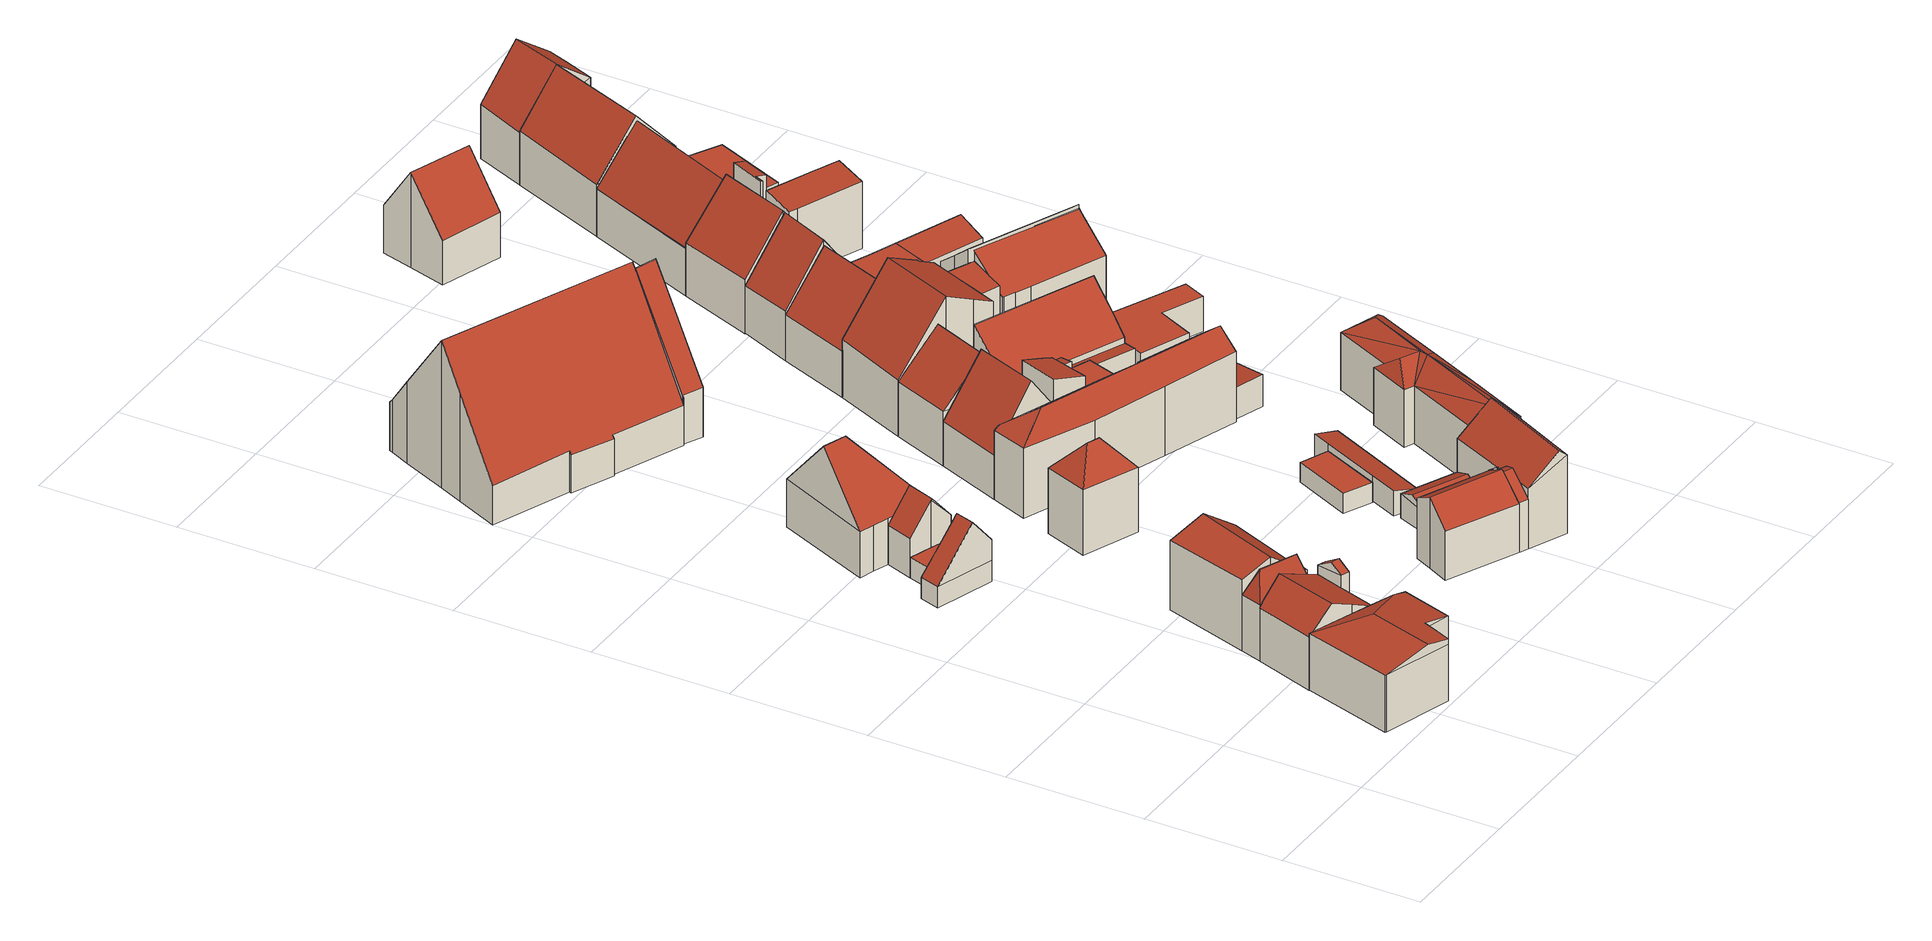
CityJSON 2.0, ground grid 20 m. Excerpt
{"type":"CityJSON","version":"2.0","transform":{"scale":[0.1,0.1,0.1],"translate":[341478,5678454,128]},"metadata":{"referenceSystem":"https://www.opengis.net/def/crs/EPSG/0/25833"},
"CityObjects":{
"building1":{"type":"Building","attributes":{"Dachtyp_tdc":"tdcFreeFormRoof","Gemeindeschluessel":14729160,"Dachneigung":11.54,"QualitaetDacherkennung":12,"Geometrietyp2DReferenz":"3000","function":"31001_9998","roofType":"5000","measuredHeight":9.89},"geometry":[{"type":"MultiSurface","lod":"2","boundaries":[[[0,1,2,3]],[[1,4,5,2]],[[4,6,7,5]],[[6,8,9,7]],[[8,10,11,9]],[[10,12,13,11]],[[12,14,15,13]],[[14,16,17,15]],[[16,0,3,17]],[[18,19,20,21,10]],[[22,18,10,8,6]],[[0,16,19,18,22,23,24]],[[0,24,1]],[[1,24,23,4]],[[4,23,22,6]],[[10,21,12]],[[12,21,20,14]],[[14,20,19,16]],[[3,2,5,7,9,11,13,15,17]]],"semantics":{"surfaces":[{"type":"WallSurface"},{"type":"RoofSurface"},{"type":"GroundSurface"}],"values":[0,0,0,0,0,0,0,0,0,1,1,1,0,0,0,0,0,0,2]}}]},
"building2":{"type":"Building","attributes":{"Gemeindeschluessel":14729160,"Geometrietyp2DReferenz":"3000","function":"31001_9998","roofType":"9999"},"children":["building2-1","building2-2","building2-3"]},
"building2-1":{"type":"BuildingPart","attributes":{"Dachtyp_tdc":"tdcGableRoof","Dachneigung":31.8,"QualitaetDacherkennung":65,"Geometrietyp2DReferenz":"3000","roofType":"3100","measuredHeight":11.6},"parents":["building2"],"geometry":[{"type":"MultiSurface","lod":"2","boundaries":[[[25,26,27,28,29,30]],[[31,32,33,34,35,36]],[[32,25,30,33]],[[31,26,37]],[[25,32,38]],[[26,25,38,37]],[[32,31,37,38]],[[30,29,34,33]],[[31,36,27,26]],[[35,34,29,28]],[[35,28,27,36]]],"semantics":{"surfaces":[{"type":"WallSurface"},{"type":"RoofSurface"},{"type":"GroundSurface"},{"type":"ClosureSurface"}],"values":[0,0,0,0,0,1,1,2,0,3,3]}}]},
"building2-2":{"type":"BuildingPart","attributes":{"Dachtyp_tdc":"tdcFreeFormRoof","Dachneigung":67.7,"QualitaetDacherkennung":19,"Geometrietyp2DReferenz":"3000","roofType":"5000","measuredHeight":12.14},"parents":["building2"],"geometry":[{"type":"MultiSurface","lod":"2","boundaries":[[[39,40,41,42,43]],[[40,44,45,41]],[[44,46,47,48,45]],[[49,46,44]],[[50,49,44,40]],[[50,40,39]],[[49,50,39,51,46]],[[42,41,45,48]],[[43,51,39]],[[43,42,48,47]],[[47,46,51,43]]],"semantics":{"surfaces":[{"type":"WallSurface"},{"type":"RoofSurface"},{"type":"GroundSurface"},{"type":"ClosureSurface"}],"values":[0,0,0,1,1,1,1,2,0,3,3]}}]},
"building2-3":{"type":"BuildingPart","attributes":{"Dachtyp_tdc":"tdcGableRoof","Dachneigung":23.45,"QualitaetDacherkennung":32,"Geometrietyp2DReferenz":"3000","roofType":"3100","measuredHeight":11.44},"parents":["building2"],"geometry":[{"type":"MultiSurface","lod":"2","boundaries":[[[47,35,34,48]],[[28,52,53,29]],[[52,54,55,53]],[[54,56,57,55]],[[56,58,59,57]],[[58,43,42,59]],[[58,60,61,51,43]],[[36,62,61,60,63,64,65,27]],[[28,27,65,52]],[[52,65,64,54]],[[54,64,63,56]],[[56,63,60,58]],[[47,46,62,36,35]],[[42,48,34,29,53,55,57,59]],[[48,42,43,47]],[[29,34,35,28]],[[35,36,27,28]],[[51,61,62,46]],[[43,51,46,47]]],"semantics":{"surfaces":[{"type":"WallSurface"},{"type":"RoofSurface"},{"type":"GroundSurface"},{"type":"ClosureSurface"}],"values":[0,0,0,0,0,0,1,1,0,0,0,0,0,2,3,3,3,0,3]}}]},
"building3":{"type":"Building","attributes":{"Dachtyp_tdc":"tdcFreeFormRoof","Gemeindeschluessel":14729160,"Dachneigung":49.38,"QualitaetDacherkennung":49,"Geometrietyp2DReferenz":"3000","function":"31001_9998","roofType":"5000","measuredHeight":10.14},"geometry":[{"type":"MultiSurface","lod":"2","boundaries":[[[66,67,68,69]],[[67,70,71,68]],[[70,72,73,71]],[[72,74,75,73]],[[74,76,77,75]],[[76,66,69,77]],[[78,79,80,81,70,67]],[[82,83,79,78]],[[76,83,82,66]],[[74,80,79,83,76]],[[66,82,78,67]],[[72,81,80,74]],[[70,81,72]],[[69,68,71,73,75,77]]],"semantics":{"surfaces":[{"type":"WallSurface"},{"type":"RoofSurface"},{"type":"GroundSurface"}],"values":[0,0,0,0,0,0,1,1,0,0,0,0,0,2]}}]},
"building4":{"type":"Building","attributes":{"Dachtyp_tdc":"tdcGableRoof","Gemeindeschluessel":14729160,"Dachneigung":35.94,"QualitaetDacherkennung":44,"Geometrietyp2DReferenz":"3000","function":"31001_9998","roofType":"3100","measuredHeight":11.95},"geometry":[{"type":"MultiSurface","lod":"2","boundaries":[[[84,85,86,87]],[[85,88,89,86]],[[88,90,45,89]],[[90,91,92,45]],[[91,93,41,92]],[[93,94,95,41]],[[94,96,97,95]],[[96,98,99,97]],[[98,100,101,99]],[[100,84,87,101]],[[96,94,93,91]],[[91,90,88,85,84,100,98,96]],[[87,86,89,45,92,41,95,97,99,101]]],"semantics":{"surfaces":[{"type":"WallSurface"},{"type":"RoofSurface"},{"type":"GroundSurface"}],"values":[0,0,0,0,0,0,0,0,0,0,1,1,2]}}]},
"building5":{"type":"Building","attributes":{"Dachtyp_tdc":"tdcPolyFlatRoof","Gemeindeschluessel":14729160,"Dachneigung":0,"QualitaetDacherkennung":0,"Geometrietyp2DReferenz":"3000","BezugspunktDach":"2000","function":"31001_9998","measuredHeight":3},"geometry":[{"type":"MultiSurface","lod":"2","boundaries":[[[102,103,104,105,106,107]],[[107,106,108,109]],[[106,105,110,108]],[[105,104,111,110]],[[104,103,112,111]],[[103,102,113,112]],[[102,107,109,113]],[[109,108,110,111,112,113]]],"semantics":{"surfaces":[{"type":"RoofSurface"},{"type":"WallSurface"},{"type":"GroundSurface"}],"values":[0,1,1,1,1,1,1,2]}}]},
"building6":{"type":"Building","attributes":{"Dachtyp_tdc":"tdcFreeFormRoof","Gemeindeschluessel":14729160,"Dachneigung":49.46,"QualitaetDacherkennung":78,"Geometrietyp2DReferenz":"3000","function":"31001_9998","roofType":"5000","measuredHeight":10.13},"geometry":[{"type":"MultiSurface","lod":"2","boundaries":[[[114,115,109,116]],[[115,117,113,109]],[[117,118,112,113]],[[118,119,120,112]],[[119,114,116,120]],[[115,114,121,122]],[[117,122,121,119,118]],[[117,115,122]],[[114,119,121]],[[116,109,113,112,120]]],"semantics":{"surfaces":[{"type":"WallSurface"},{"type":"RoofSurface"},{"type":"GroundSurface"}],"values":[0,0,0,0,0,1,1,0,0,2]}}]},
"building7":{"type":"Building","attributes":{"Dachtyp_tdc":"tdcFreeFormRoof","Gemeindeschluessel":14729160,"Dachneigung":50.04,"QualitaetDacherkennung":73,"Geometrietyp2DReferenz":"3000","function":"31001_9998","roofType":"5000","measuredHeight":15.72},"geometry":[{"type":"MultiSurface","lod":"2","boundaries":[[[123,124,120,116]],[[124,125,126,120]],[[125,127,128,126]],[[127,129,130,128]],[[129,131,132,130]],[[131,123,116,132]],[[131,133,123]],[[133,131,129,134]],[[124,123,133,134,127,125]],[[129,127,134]],[[116,120,126,128,130,132]]],"semantics":{"surfaces":[{"type":"WallSurface"},{"type":"RoofSurface"},{"type":"GroundSurface"}],"values":[0,0,0,0,0,0,1,1,1,0,2]}}]},
"building8":{"type":"Building","attributes":{"Dachtyp_tdc":"tdcHipRoof","Gemeindeschluessel":14729160,"Dachneigung":49.14,"QualitaetDacherkennung":73,"Geometrietyp2DReferenz":"3000","function":"31001_9998","roofType":"3200","measuredHeight":13.68},"geometry":[{"type":"MultiSurface","lod":"2","boundaries":[[[135,136,137,138]],[[136,139,140,137]],[[139,141,142,140]],[[141,135,138,142]],[[139,136,143]],[[135,141,144]],[[136,135,144,143]],[[141,139,143,144]],[[138,137,140,142]]],"semantics":{"surfaces":[{"type":"WallSurface"},{"type":"RoofSurface"},{"type":"GroundSurface"}],"values":[0,0,0,0,1,1,1,1,2]}}]},
"building9":{"type":"Building","attributes":{"name":"Rathaus","Gemeindeschluessel":14729160,"Geometrietyp2DReferenz":"3000","function":"31001_9998","roofType":"9999"},"children":["building9-1","building9-2","building9-3"]},
"building9-1":{"type":"BuildingPart","attributes":{"Dachtyp_tdc":"tdcPolyFlatRoof","Dachneigung":54.83,"QualitaetDacherkennung":33,"Geometrietyp2DReferenz":"3000","roofType":"2100","measuredHeight":21.4},"parents":["building9"],"geometry":[{"type":"MultiSurface","lod":"2","boundaries":[[[145,146,147,148,149]],[[146,150,151,147]],[[150,152,153,151]],[[152,154,155,153]],[[154,156,157,155]],[[156,158,159,157]],[[158,160,159]],[[158,156,154,152,150,146,145]],[[148,147,151,153,155,157,159]],[[149,160,158,145]],[[149,148,159,160]]],"semantics":{"surfaces":[{"type":"WallSurface"},{"type":"RoofSurface"},{"type":"GroundSurface"},{"type":"ClosureSurface"}],"values":[0,0,0,0,0,0,0,1,2,0,3]}}]},
"building9-2":{"type":"BuildingPart","attributes":{"Dachtyp_tdc":"tdcGableRoof","Dachneigung":56.26,"QualitaetDacherkennung":61,"Geometrietyp2DReferenz":"3000","roofType":"3100","measuredHeight":21.88},"parents":["building9"],"geometry":[{"type":"MultiSurface","lod":"2","boundaries":[[[161,162,163,164]],[[162,165,166,163]],[[165,167,168,169,166]],[[170,171,172,173]],[[171,174,175,172]],[[174,149,148,175]],[[160,176,177,159]],[[176,178,179,177]],[[178,180,181,179]],[[180,182,183,181]],[[182,184,185,183]],[[184,186,187,185]],[[186,188,189,187]],[[188,190,191,189]],[[190,192,193,191]],[[192,161,164,193]],[[188,186,184,182,180,178,176,160,149,174]],[[174,171,170,194,195,167,165,162,161,192,190,188]],[[164,163,166,169,196,173,172,175,148,159,177,179,181,183,185,187,189,191,193]],[[195,168,167]],[[173,196,194,170]],[[196,169,168,195,194]],[[160,159,148,149]]],"semantics":{"surfaces":[{"type":"WallSurface"},{"type":"RoofSurface"},{"type":"GroundSurface"},{"type":"ClosureSurface"}],"values":[0,0,0,0,0,0,0,0,0,0,0,0,0,0,0,0,1,1,2,0,3,3,3]}}]},
"building9-3":{"type":"BuildingPart","attributes":{"Dachtyp_tdc":"tdcHipRoof","Dachneigung":42.47,"QualitaetDacherkennung":47,"Geometrietyp2DReferenz":"3000","roofType":"3200","measuredHeight":9.25},"parents":["building9"],"geometry":[{"type":"MultiSurface","lod":"2","boundaries":[[[168,197,198,169]],[[197,199,200,198]],[[199,201,202,200]],[[201,203,204,202]],[[203,205,206,204]],[[205,207,208,209,206]],[[199,197,168,195,210]],[[201,199,211]],[[205,203,212]],[[199,210,207,205,212,211]],[[203,201,211,212]],[[169,198,200,202,204,206,209,196]],[[210,194,208,207]],[[194,196,209,208]],[[195,194,210]],[[196,194,195,168,169]]],"semantics":{"surfaces":[{"type":"WallSurface"},{"type":"RoofSurface"},{"type":"GroundSurface"},{"type":"ClosureSurface"}],"values":[0,0,0,0,0,0,1,1,1,1,1,2,0,3,0,3]}}]},
"building10":{"type":"Building","attributes":{"Gemeindeschluessel":14729160,"Geometrietyp2DReferenz":"3000","function":"31001_9998","roofType":"9999"},"children":["building10-1","building10-2"]},
"building10-1":{"type":"BuildingPart","attributes":{"Dachtyp_tdc":"tdcGableRoof","Dachneigung":40.47,"QualitaetDacherkennung":65,"Geometrietyp2DReferenz":"3000","roofType":"3100","measuredHeight":10.38},"parents":["building10"],"geometry":[{"type":"MultiSurface","lod":"2","boundaries":[[[213,214,215,216]],[[214,217,218,215]],[[217,219,220,218]],[[219,221,222,220]],[[221,223,224,222]],[[225,226,227,228]],[[226,213,216,227]],[[229,230,223,221,219,217,214,213]],[[213,226,225,231,232,229]],[[216,215,218,220,222,224,233,228,227]],[[234,230,229]],[[233,224,223,235]],[[235,223,230,234]],[[232,234,229]],[[233,235,231,225,228]],[[231,235,234,232]]],"semantics":{"surfaces":[{"type":"WallSurface"},{"type":"RoofSurface"},{"type":"GroundSurface"},{"type":"ClosureSurface"}],"values":[0,0,0,0,0,0,0,1,1,2,0,3,3,0,3,3]}}]},
"building10-2":{"type":"BuildingPart","attributes":{"Dachtyp_tdc":"tdcGableRoof","Dachneigung":39.87,"QualitaetDacherkennung":63,"Geometrietyp2DReferenz":"3000","roofType":"3100","measuredHeight":10.3},"parents":["building10"],"geometry":[{"type":"MultiSurface","lod":"2","boundaries":[[[236,237,224,223]],[[236,238,239,237]],[[238,240,225,228,239]],[[238,236,241]],[[236,223,230,234,232,242,241]],[[240,238,241,242]],[[224,237,239,228,233]],[[231,225,240]],[[224,233,235,223]],[[233,228,225,231,235]],[[242,232,231,240]],[[234,230,223,235]],[[232,234,235,231]]],"semantics":{"surfaces":[{"type":"WallSurface"},{"type":"RoofSurface"},{"type":"GroundSurface"},{"type":"ClosureSurface"}],"values":[0,0,0,0,1,1,2,0,3,3,0,3,3]}}]},
"building11":{"type":"Building","attributes":{"Dachtyp_tdc":"tdcGableRoof","Gemeindeschluessel":14729160,"Dachneigung":26.22,"QualitaetDacherkennung":77,"Geometrietyp2DReferenz":"3000","function":"31001_9998","roofType":"3100","measuredHeight":4.47},"geometry":[{"type":"MultiSurface","lod":"2","boundaries":[[[243,244,245,246]],[[244,247,248,245]],[[247,249,250,248]],[[249,243,246,250]],[[247,244,251]],[[243,249,252]],[[244,243,252,251]],[[249,247,251,252]],[[246,245,248,250]]],"semantics":{"surfaces":[{"type":"WallSurface"},{"type":"RoofSurface"},{"type":"GroundSurface"}],"values":[0,0,0,0,0,0,1,1,2]}}]},
"building12":{"type":"Building","attributes":{"Dachtyp_tdc":"tdcFreeFormRoof","Gemeindeschluessel":14729160,"Dachneigung":38.35,"QualitaetDacherkennung":67,"Geometrietyp2DReferenz":"3000","function":"31001_9998","roofType":"5000","measuredHeight":12.72},"geometry":[{"type":"MultiSurface","lod":"2","boundaries":[[[253,254,255,256]],[[254,257,239,255]],[[257,258,237,239]],[[258,259,224,237]],[[259,260,222,224]],[[260,261,220,222]],[[261,262,218,220]],[[262,263,250,218]],[[263,264,265,250]],[[264,266,267,265]],[[266,253,256,267]],[[254,253,268,269]],[[268,266,264,263,262,261,260,259,258,257,269]],[[253,266,268]],[[257,254,269]],[[256,255,239,237,224,222,220,218,250,265,267]]],"semantics":{"surfaces":[{"type":"WallSurface"},{"type":"RoofSurface"},{"type":"GroundSurface"}],"values":[0,0,0,0,0,0,0,0,0,0,0,1,1,0,0,2]}}]},
"building13":{"type":"Building","attributes":{"Dachtyp_tdc":"tdcPolyFlatRoof","Gemeindeschluessel":14729160,"Dachneigung":0,"QualitaetDacherkennung":78,"Geometrietyp2DReferenz":"3000","function":"31001_9998","roofType":"1000","measuredHeight":2.88},"geometry":[{"type":"MultiSurface","lod":"2","boundaries":[[[270,271,272,273]],[[271,274,275,272]],[[274,276,277,275]],[[276,270,273,277]],[[276,274,271,270]],[[273,272,275,277]]],"semantics":{"surfaces":[{"type":"WallSurface"},{"type":"RoofSurface"},{"type":"GroundSurface"}],"values":[0,0,0,0,1,2]}}]},
"building14":{"type":"Building","attributes":{"Dachtyp_tdc":"tdcFreeFormRoof","Gemeindeschluessel":14729160,"Dachneigung":38.96,"QualitaetDacherkennung":30,"Geometrietyp2DReferenz":"3000","function":"31001_9998","roofType":"5000","measuredHeight":12.78},"geometry":[{"type":"MultiSurface","lod":"2","boundaries":[[[278,279,280,281]],[[279,282,283,280]],[[282,284,285,283]],[[284,286,287,285]],[[286,288,289,287]],[[288,290,291,289]],[[290,292,293,291]],[[292,294,295,293]],[[294,296,297,295]],[[296,298,299,297]],[[298,300,301,299]],[[300,278,281,301]],[[296,294,292,302]],[[292,290,288,286,284,302]],[[284,282,279,278,300,298,296,302]],[[281,280,283,285,287,289,291,293,295,297,299,301]]],"semantics":{"surfaces":[{"type":"WallSurface"},{"type":"RoofSurface"},{"type":"GroundSurface"}],"values":[0,0,0,0,0,0,0,0,0,0,0,0,1,1,1,2]}}]},
"building15":{"type":"Building","attributes":{"Gemeindeschluessel":14729160,"Geometrietyp2DReferenz":"3000","function":"31001_9998","roofType":"9999"},"children":["building15-1","building15-2","building15-3"]},
"building15-1":{"type":"BuildingPart","attributes":{"Dachtyp_tdc":"tdcPolyFlatRoof","Dachneigung":17.88,"QualitaetDacherkennung":52,"Geometrietyp2DReferenz":"3000","roofType":"2100","measuredHeight":10.87},"parents":["building15"],"geometry":[{"type":"MultiSurface","lod":"2","boundaries":[[[303,304,305,306,307,308]],[[309,310,311,312,313]],[[310,314,315,316,311]],[[314,310,309,304,303]],[[307,306,312,311,316]],[[313,305,304,309]],[[312,306,305,313]],[[303,308,315,314]],[[308,307,316,315]]],"semantics":{"surfaces":[{"type":"WallSurface"},{"type":"RoofSurface"},{"type":"GroundSurface"},{"type":"ClosureSurface"}],"values":[0,0,0,1,2,0,3,0,3]}}]},
"building15-2":{"type":"BuildingPart","attributes":{"Dachtyp_tdc":"tdcPolyFlatRoof","Dachneigung":0,"QualitaetDacherkennung":73,"Geometrietyp2DReferenz":"3000","roofType":"1000","measuredHeight":6.65},"parents":["building15"],"geometry":[{"type":"MultiSurface","lod":"2","boundaries":[[[317,318,301,281]],[[318,319,320,301]],[[319,308,307,320]],[[315,321,322,316]],[[321,323,324,322]],[[323,317,281,324]],[[323,321,315,308,319,318,317]],[[281,301,320,307,316,322,324]],[[316,307,308,315]]],"semantics":{"surfaces":[{"type":"WallSurface"},{"type":"RoofSurface"},{"type":"GroundSurface"},{"type":"ClosureSurface"}],"values":[0,0,0,0,0,0,1,2,3]}}]},
"building15-3":{"type":"BuildingPart","attributes":{"Dachtyp_tdc":"tdcGableRoof","Dachneigung":53.91,"QualitaetDacherkennung":58,"Geometrietyp2DReferenz":"3000","roofType":"3100","measuredHeight":15.02},"parents":["building15"],"geometry":[{"type":"MultiSurface","lod":"2","boundaries":[[[325,326,327,295]],[[326,313,312,327]],[[328,325,295,299]],[[313,326,329]],[[325,328,330]],[[326,325,330,329]],[[328,305,313,329,330]],[[295,327,312,306,299]],[[328,299,306,305]],[[305,306,312,313]]],"semantics":{"surfaces":[{"type":"WallSurface"},{"type":"RoofSurface"},{"type":"GroundSurface"},{"type":"ClosureSurface"}],"values":[0,0,0,0,0,1,1,2,0,3]}}]},
"building16":{"type":"Building","attributes":{"Dachtyp_tdc":"tdcPolyFlatRoof","Gemeindeschluessel":14729160,"Dachneigung":11.56,"QualitaetDacherkennung":66,"Geometrietyp2DReferenz":"3000","function":"31001_9998","roofType":"2100","measuredHeight":3.62},"geometry":[{"type":"MultiSurface","lod":"2","boundaries":[[[331,332,333,334]],[[332,335,336,333]],[[335,337,338,336]],[[337,339,340,338]],[[339,341,342,340]],[[341,331,334,342]],[[341,339,337,335,332,331]],[[334,333,336,338,340,342]]],"semantics":{"surfaces":[{"type":"WallSurface"},{"type":"RoofSurface"},{"type":"GroundSurface"}],"values":[0,0,0,0,0,0,1,2]}}]},
"building17":{"type":"Building","attributes":{"Dachtyp_tdc":"tdcFreeFormRoof","Gemeindeschluessel":14729160,"Dachneigung":50.88,"QualitaetDacherkennung":63,"Geometrietyp2DReferenz":"3000","function":"31001_9998","roofType":"5000","measuredHeight":14.25},"geometry":[{"type":"MultiSurface","lod":"2","boundaries":[[[343,344,345,346]],[[344,347,327,345]],[[347,348,349,327]],[[348,350,351,349]],[[350,352,353,351]],[[352,343,346,353]],[[354,355,348,347]],[[352,350,355,354,344,343]],[[347,344,354]],[[350,348,355]],[[346,345,327,349,351,353]]],"semantics":{"surfaces":[{"type":"WallSurface"},{"type":"RoofSurface"},{"type":"GroundSurface"}],"values":[0,0,0,0,0,0,1,1,0,0,2]}}]},
"building18":{"type":"Building","attributes":{"Dachtyp_tdc":"tdcPolyFlatRoof","Gemeindeschluessel":14729160,"Dachneigung":41.4,"QualitaetDacherkennung":58,"Geometrietyp2DReferenz":"3000","function":"31001_9998","roofType":"2100","measuredHeight":8.09},"geometry":[{"type":"MultiSurface","lod":"2","boundaries":[[[356,357,358,359]],[[357,360,361,358]],[[360,362,363,361]],[[362,364,365,363]],[[364,356,359,365]],[[364,362,360,357,356]],[[359,358,361,363,365]]],"semantics":{"surfaces":[{"type":"WallSurface"},{"type":"RoofSurface"},{"type":"GroundSurface"}],"values":[0,0,0,0,0,1,2]}}]},
"building19":{"type":"Building","attributes":{"Dachtyp_tdc":"tdcPolyFlatRoof","Gemeindeschluessel":14729160,"Dachneigung":10.79,"QualitaetDacherkennung":20,"Geometrietyp2DReferenz":"3000","function":"31001_9998","roofType":"2100","measuredHeight":7.15},"geometry":[{"type":"MultiSurface","lod":"2","boundaries":[[[366,367,368,369]],[[367,370,371,368]],[[370,372,373,371]],[[372,366,369,373]],[[372,370,367,366]],[[369,368,371,373]]],"semantics":{"surfaces":[{"type":"WallSurface"},{"type":"RoofSurface"},{"type":"GroundSurface"}],"values":[0,0,0,0,1,2]}}]},
"building20":{"type":"Building","attributes":{"Dachtyp_tdc":"tdcPolyFlatRoof","Gemeindeschluessel":14729160,"Dachneigung":41.5,"QualitaetDacherkennung":47,"Geometrietyp2DReferenz":"3000","function":"31001_9998","roofType":"2100","measuredHeight":11.89},"geometry":[{"type":"MultiSurface","lod":"2","boundaries":[[[374,375,376,377]],[[375,378,379,376]],[[378,380,381,379]],[[380,382,383,381]],[[382,384,385,383]],[[384,386,387,385]],[[386,388,389,387]],[[388,390,391,389]],[[390,374,377,391]],[[390,388,386,384,382,380,378,375,374]],[[377,376,379,381,383,385,387,389,391]]],"semantics":{"surfaces":[{"type":"WallSurface"},{"type":"RoofSurface"},{"type":"GroundSurface"}],"values":[0,0,0,0,0,0,0,0,0,1,2]}}]},
"building21":{"type":"Building","attributes":{"Dachtyp_tdc":"tdcPolyFlatRoof","Gemeindeschluessel":14729160,"Dachneigung":4.12,"QualitaetDacherkennung":54,"Geometrietyp2DReferenz":"3000","function":"31001_9998","roofType":"2100","measuredHeight":5.24},"geometry":[{"type":"MultiSurface","lod":"2","boundaries":[[[392,393,394,395]],[[393,396,397,394]],[[396,398,399,397]],[[398,400,401,399]],[[400,392,395,401]],[[400,398,396,393,392]],[[395,394,397,399,401]]],"semantics":{"surfaces":[{"type":"WallSurface"},{"type":"RoofSurface"},{"type":"GroundSurface"}],"values":[0,0,0,0,0,1,2]}}]},
"building22":{"type":"Building","attributes":{"Dachtyp_tdc":"tdcFreeFormRoof","Gemeindeschluessel":14729160,"Dachneigung":36.71,"QualitaetDacherkennung":60,"Geometrietyp2DReferenz":"3000","function":"31001_9998","roofType":"5000","measuredHeight":11.03},"geometry":[{"type":"MultiSurface","lod":"2","boundaries":[[[402,403,404,405]],[[403,406,407,404]],[[406,408,409,407]],[[408,410,411,409]],[[410,412,413,411]],[[412,414,415,413]],[[414,416,417,415]],[[416,418,419,417]],[[418,420,421,419]],[[420,422,423,421]],[[422,424,425,423]],[[424,402,405,425]],[[426,427,422,420]],[[420,418,428]],[[428,426,420]],[[428,429,426]],[[412,429,428]],[[430,429,412]],[[412,410,430]],[[431,428,418,416]],[[431,416,414]],[[428,431,414,412]],[[429,403,402]],[[429,406,403]],[[430,406,429]],[[427,426,429,402,424]],[[427,424,422]],[[406,430,408]],[[408,430,410]],[[405,404,407,409,411,413,415,417,419,421,423,425]]],"semantics":{"surfaces":[{"type":"WallSurface"},{"type":"RoofSurface"},{"type":"GroundSurface"}],"values":[0,0,0,0,0,0,0,0,0,0,0,0,1,1,1,1,1,1,1,1,1,1,1,1,1,1,1,0,0,2]}}]},
"building23":{"type":"Building","attributes":{"Dachtyp_tdc":"tdcFreeFormRoof","Gemeindeschluessel":14729160,"Dachneigung":50.54,"QualitaetDacherkennung":52,"Geometrietyp2DReferenz":"3000","function":"31001_9998","roofType":"5000","measuredHeight":14.57},"geometry":[{"type":"MultiSurface","lod":"2","boundaries":[[[432,433,434,435]],[[433,436,437,434]],[[436,438,439,437]],[[438,440,441,439]],[[440,432,435,441]],[[442,443,436,433]],[[432,440,438,443,442]],[[438,436,443]],[[433,432,442]],[[435,434,437,439,441]]],"semantics":{"surfaces":[{"type":"WallSurface"},{"type":"RoofSurface"},{"type":"GroundSurface"}],"values":[0,0,0,0,0,1,1,0,0,2]}}]},
"building24":{"type":"Building","attributes":{"Dachtyp_tdc":"tdcPolyFlatRoof","Gemeindeschluessel":14729160,"Dachneigung":6.92,"QualitaetDacherkennung":71,"Geometrietyp2DReferenz":"3000","function":"31001_9998","roofType":"2100","measuredHeight":4.73},"geometry":[{"type":"MultiSurface","lod":"2","boundaries":[[[444,445,446,447]],[[445,448,449,446]],[[448,450,451,449]],[[450,452,453,451]],[[452,444,447,453]],[[452,450,448,445,444]],[[447,446,449,451,453]]],"semantics":{"surfaces":[{"type":"WallSurface"},{"type":"RoofSurface"},{"type":"GroundSurface"}],"values":[0,0,0,0,0,1,2]}}]},
"building25":{"type":"Building","attributes":{"Dachtyp_tdc":"tdcPolyFlatRoof","Gemeindeschluessel":14729160,"Dachneigung":27.3,"QualitaetDacherkennung":18,"Geometrietyp2DReferenz":"3000","function":"31001_9998","roofType":"2100","measuredHeight":5.32},"geometry":[{"type":"MultiSurface","lod":"2","boundaries":[[[454,455,456,457]],[[455,458,459,456]],[[458,460,461,459]],[[460,462,463,461]],[[462,464,465,463]],[[464,466,467,465]],[[466,454,457,467]],[[466,464,462,460,458,455,454]],[[457,456,459,461,463,465,467]]],"semantics":{"surfaces":[{"type":"WallSurface"},{"type":"RoofSurface"},{"type":"GroundSurface"}],"values":[0,0,0,0,0,0,0,1,2]}}]},
"building26":{"type":"Building","attributes":{"Gemeindeschluessel":14729160,"Geometrietyp2DReferenz":"3000","function":"31001_9998","roofType":"9999"},"children":["building26-1","building26-2","building26-3"]},
"building26-1":{"type":"BuildingPart","attributes":{"Dachtyp_tdc":"tdcPolyFlatRoof","Dachneigung":14.2,"QualitaetDacherkennung":66,"Geometrietyp2DReferenz":"3000","roofType":"2100","measuredHeight":12.06},"parents":["building26"],"geometry":[{"type":"MultiSurface","lod":"2","boundaries":[[[468,469,470,471,472]],[[473,474,475,435]],[[474,476,477,475]],[[476,474,473,478,479,469,468,480]],[[471,470,481,482,435,475,477]],[[481,470,469,479]],[[482,481,479,478]],[[435,482,478,473]],[[468,472,480]],[[472,471,477,476,480]]],"semantics":{"surfaces":[{"type":"WallSurface"},{"type":"RoofSurface"},{"type":"GroundSurface"},{"type":"ClosureSurface"}],"values":[0,0,0,1,2,3,3,3,0,3]}}]},
"building26-2":{"type":"BuildingPart","attributes":{"Dachtyp_tdc":"tdcGableRoof","Dachneigung":51.28,"QualitaetDacherkennung":65,"Geometrietyp2DReferenz":"3000","roofType":"3100","measuredHeight":17.78},"parents":["building26"],"geometry":[{"type":"MultiSurface","lod":"2","boundaries":[[[483,484,485,470,469]],[[484,486,487,485]],[[486,488,351,487]],[[488,489,490,351]],[[489,491,349,490]],[[491,492,434,349]],[[492,493,494,434]],[[493,495,473,435,494]],[[493,492,491,489]],[[489,488,486,484,483,496,497,495,493]],[[481,470,485,487,351,490,349,434,494,435,482]],[[483,469,479,496]],[[469,470,481,479]],[[497,478,473,495]],[[478,482,435,473]],[[496,479,478,497]],[[479,481,482,478]]],"semantics":{"surfaces":[{"type":"WallSurface"},{"type":"RoofSurface"},{"type":"GroundSurface"},{"type":"ClosureSurface"}],"values":[0,0,0,0,0,0,0,0,1,1,2,0,3,0,3,0,3]}}]},
"building26-3":{"type":"BuildingPart","attributes":{"Dachtyp_tdc":"tdcPolyFlatRoof","Dachneigung":37.83,"QualitaetDacherkennung":50,"Geometrietyp2DReferenz":"3000","roofType":"2100","measuredHeight":13.65},"parents":["building26"],"geometry":[{"type":"MultiSurface","lod":"2","boundaries":[[[498,499,500]],[[499,501,502,500]],[[501,503,504,502]],[[503,472,471,504]],[[505,506,507,477,476]],[[506,508,509,507]],[[508,510,511,509]],[[510,512,513,511]],[[512,514,515,513]],[[514,498,500,515]],[[514,512,510,508,506,505,480,472,503,501,499,498]],[[500,502,504,471,477,507,509,511,513,515]],[[476,480,505]],[[477,471,472,480,476]]],"semantics":{"surfaces":[{"type":"WallSurface"},{"type":"RoofSurface"},{"type":"GroundSurface"},{"type":"ClosureSurface"}],"values":[0,0,0,0,0,0,0,0,0,0,1,2,0,3]}}]},
"building27":{"type":"Building","attributes":{"Dachtyp_tdc":"tdcPolyFlatRoof","Gemeindeschluessel":14729160,"Dachneigung":37.97,"QualitaetDacherkennung":47,"Geometrietyp2DReferenz":"3000","function":"31001_9998","roofType":"2100","measuredHeight":7.72},"geometry":[{"type":"MultiSurface","lod":"2","boundaries":[[[516,517,518,519]],[[517,520,521,518]],[[520,522,523,521]],[[522,516,519,523]],[[522,520,517,516]],[[519,518,521,523]]],"semantics":{"surfaces":[{"type":"WallSurface"},{"type":"RoofSurface"},{"type":"GroundSurface"}],"values":[0,0,0,0,1,2]}}]},
"building28":{"type":"Building","attributes":{"Dachtyp_tdc":"tdcGableRoof","Gemeindeschluessel":14729160,"Dachneigung":51.78,"QualitaetDacherkennung":73,"Geometrietyp2DReferenz":"3000","function":"31001_9998","roofType":"3100","measuredHeight":15.31},"geometry":[{"type":"MultiSurface","lod":"2","boundaries":[[[524,525,526,527]],[[525,528,529,526]],[[528,530,439,529]],[[530,531,532,439]],[[531,533,437,532]],[[533,534,535,437]],[[534,536,537,535]],[[536,538,539,537]],[[538,540,541,539]],[[540,524,527,541]],[[536,534,533,531]],[[531,530,528,525,524,540,538,536]],[[527,526,529,439,532,437,535,537,539,541]]],"semantics":{"surfaces":[{"type":"WallSurface"},{"type":"RoofSurface"},{"type":"GroundSurface"}],"values":[0,0,0,0,0,0,0,0,0,0,1,1,2]}}]},
"building29":{"type":"Building","attributes":{"Dachtyp_tdc":"tdcPolyFlatRoof","Gemeindeschluessel":14729160,"Dachneigung":40.56,"QualitaetDacherkennung":49,"Geometrietyp2DReferenz":"3000","function":"31001_9998","roofType":"2100","measuredHeight":6.53},"geometry":[{"type":"MultiSurface","lod":"2","boundaries":[[[542,543,457,456]],[[543,544,545,457]],[[544,546,547,545]],[[546,548,549,547]],[[548,542,456,549]],[[548,546,544,543,542]],[[456,457,545,547,549]]],"semantics":{"surfaces":[{"type":"WallSurface"},{"type":"RoofSurface"},{"type":"GroundSurface"}],"values":[0,0,0,0,0,1,2]}}]},
"building30":{"type":"Building","attributes":{"Dachtyp_tdc":"tdcPolyFlatRoof","Gemeindeschluessel":14729160,"Dachneigung":0,"QualitaetDacherkennung":15,"Geometrietyp2DReferenz":"3000","function":"31001_9998","roofType":"1000","measuredHeight":5.27},"geometry":[{"type":"MultiSurface","lod":"2","boundaries":[[[550,551,399,552]],[[551,553,397,399]],[[553,554,555,397]],[[554,556,557,555]],[[556,558,559,557]],[[558,560,561,559]],[[560,562,563,561]],[[562,564,565,563]],[[564,550,552,565]],[[564,562,560,558,556,554,553,551,550]],[[552,399,397,555,557,559,561,563,565]]],"semantics":{"surfaces":[{"type":"WallSurface"},{"type":"RoofSurface"},{"type":"GroundSurface"}],"values":[0,0,0,0,0,0,0,0,0,1,2]}}]},
"building31":{"type":"Building","attributes":{"Dachtyp_tdc":"tdcGableRoof","Gemeindeschluessel":14729160,"Dachneigung":52.44,"QualitaetDacherkennung":59,"Geometrietyp2DReferenz":"3000","function":"31001_9998","roofType":"3100","measuredHeight":15.69},"geometry":[{"type":"MultiSurface","lod":"2","boundaries":[[[566,567,568,569]],[[567,570,571,568]],[[570,572,573,571]],[[572,574,575,573]],[[574,576,577,575]],[[576,578,579,577]],[[578,580,581,579]],[[580,582,583,581]],[[582,584,585,583]],[[584,586,587,585]],[[586,588,589,587]],[[588,566,569,589]],[[584,582,580,578,576,574,572,570,567,566]],[[566,588,586,584]],[[569,568,571,573,575,577,579,581,583,585,587,589]]],"semantics":{"surfaces":[{"type":"WallSurface"},{"type":"RoofSurface"},{"type":"GroundSurface"}],"values":[0,0,0,0,0,0,0,0,0,0,0,0,1,1,2]}}]},
"building32":{"type":"Building","attributes":{"Dachtyp_tdc":"tdcGableRoof","Gemeindeschluessel":14729160,"Dachneigung":53.09,"QualitaetDacherkennung":61,"Geometrietyp2DReferenz":"3000","function":"31001_9998","roofType":"3100","measuredHeight":14.13},"geometry":[{"type":"MultiSurface","lod":"2","boundaries":[[[590,591,592,593]],[[591,594,595,592]],[[594,596,597,595]],[[596,598,599,597]],[[598,600,601,599]],[[600,602,603,601]],[[602,604,605,603]],[[604,606,607,605]],[[606,590,593,607]],[[602,600,598,596,594,591,590]],[[590,606,604,602]],[[593,592,595,597,599,601,603,605,607]]],"semantics":{"surfaces":[{"type":"WallSurface"},{"type":"RoofSurface"},{"type":"GroundSurface"}],"values":[0,0,0,0,0,0,0,0,0,1,1,2]}}]},
"building33":{"type":"Building","attributes":{"Dachtyp_tdc":"tdcPolyFlatRoof","Gemeindeschluessel":14729160,"Dachneigung":39.15,"QualitaetDacherkennung":56,"Geometrietyp2DReferenz":"3000","function":"31001_9998","roofType":"2100","measuredHeight":13.72},"geometry":[{"type":"MultiSurface","lod":"2","boundaries":[[[608,609,518,610]],[[609,611,519,518]],[[611,612,613,519]],[[612,614,615,613]],[[614,616,617,615]],[[616,608,610,617]],[[616,614,612,611,609,608]],[[610,518,519,613,615,617]]],"semantics":{"surfaces":[{"type":"WallSurface"},{"type":"RoofSurface"},{"type":"GroundSurface"}],"values":[0,0,0,0,0,0,1,2]}}]},
"building34":{"type":"Building","attributes":{"Dachtyp_tdc":"tdcPolyFlatRoof","Gemeindeschluessel":14729160,"Dachneigung":46.17,"QualitaetDacherkennung":41,"Geometrietyp2DReferenz":"3000","function":"31001_9998","roofType":"2100","measuredHeight":7.45},"geometry":[{"type":"MultiSurface","lod":"2","boundaries":[[[618,619,620,621]],[[619,622,623,620]],[[622,624,625,623]],[[624,618,621,625]],[[624,622,619,618]],[[621,620,623,625]]],"semantics":{"surfaces":[{"type":"WallSurface"},{"type":"RoofSurface"},{"type":"GroundSurface"}],"values":[0,0,0,0,1,2]}}]},
"building35":{"type":"Building","attributes":{"Gemeindeschluessel":14729160,"Geometrietyp2DReferenz":"3000","function":"31001_9998","roofType":"9999"},"children":["building35-1","building35-2"]},
"building35-1":{"type":"BuildingPart","attributes":{"Dachtyp_tdc":"tdcPolyFlatRoof","Dachneigung":0,"QualitaetDacherkennung":59,"Geometrietyp2DReferenz":"3000","roofType":"1000","measuredHeight":3.65},"parents":["building35"],"geometry":[{"type":"MultiSurface","lod":"2","boundaries":[[[626,627,628,629]],[[627,630,631,628]],[[630,632,633,631]],[[632,634,635,633]],[[634,636,637,635]],[[638,639,640,641,642]],[[639,626,629,640]],[[639,638,643,636,634,632,630,627,626]],[[629,628,631,633,635,637,641,640]],[[642,643,638]],[[641,637,636,643,642]]],"semantics":{"surfaces":[{"type":"WallSurface"},{"type":"RoofSurface"},{"type":"GroundSurface"},{"type":"ClosureSurface"}],"values":[0,0,0,0,0,0,0,1,2,0,3]}}]},
"building35-2":{"type":"BuildingPart","attributes":{"Dachtyp_tdc":"tdcPolyFlatRoof","Dachneigung":18.13,"QualitaetDacherkennung":79,"Geometrietyp2DReferenz":"3000","roofType":"2100","measuredHeight":3.71},"parents":["building35"],"geometry":[{"type":"MultiSurface","lod":"2","boundaries":[[[644,645,637,636]],[[644,646,647,645]],[[646,642,641,647]],[[642,646,644,636,643]],[[637,645,647,641]],[[637,641,642,643,636]]],"semantics":{"surfaces":[{"type":"WallSurface"},{"type":"RoofSurface"},{"type":"GroundSurface"},{"type":"ClosureSurface"}],"values":[0,0,0,1,2,3]}}]},
"building36":{"type":"Building","attributes":{"Gemeindeschluessel":14729160,"Geometrietyp2DReferenz":"3000","function":"31001_9998","roofType":"9999"},"children":["building36-1","building36-2"]},
"building36-1":{"type":"BuildingPart","attributes":{"Dachtyp_tdc":"tdcGableRoof","Dachneigung":51.35,"QualitaetDacherkennung":65,"Geometrietyp2DReferenz":"3000","roofType":"3100","measuredHeight":14.87},"parents":["building36"],"geometry":[{"type":"MultiSurface","lod":"2","boundaries":[[[648,649,650,651]],[[649,652,653,650]],[[654,655,589,656]],[[655,648,651,589]],[[657,658,659,648]],[[660,661,659,658,662]],[[654,662,658,657,655]],[[649,661,660,652]],[[648,659,661,649]],[[655,657,648]],[[651,650,653,656,589]],[[656,653,652,654]],[[652,660,662,654]]],"semantics":{"surfaces":[{"type":"WallSurface"},{"type":"RoofSurface"},{"type":"GroundSurface"},{"type":"ClosureSurface"}],"values":[0,0,0,0,1,1,0,0,0,0,2,3,3]}}]},
"building36-2":{"type":"BuildingPart","attributes":{"Dachtyp_tdc":"tdcPolyFlatRoof","Dachneigung":15.04,"QualitaetDacherkennung":52,"Geometrietyp2DReferenz":"3000","roofType":"2100","measuredHeight":12.62},"parents":["building36"],"geometry":[{"type":"MultiSurface","lod":"2","boundaries":[[[663,664,665,666]],[[664,667,568,665]],[[667,668,662,654,656,568]],[[669,670,671,653,652,660]],[[670,663,666,671]],[[670,669,668,667,664,663]],[[666,665,568,656,653,671]],[[669,660,662,668]],[[652,653,656,654]],[[652,654,662,660]]],"semantics":{"surfaces":[{"type":"WallSurface"},{"type":"RoofSurface"},{"type":"GroundSurface"},{"type":"ClosureSurface"}],"values":[0,0,0,0,0,1,2,0,3,3]}}]},
"building37":{"type":"Building","attributes":{"Dachtyp_tdc":"tdcPolyFlatRoof","Gemeindeschluessel":14729160,"Dachneigung":8.79,"QualitaetDacherkennung":65,"Geometrietyp2DReferenz":"3000","function":"31001_9998","roofType":"2100","measuredHeight":10.71},"geometry":[{"type":"MultiSurface","lod":"2","boundaries":[[[672,673,674,675]],[[673,676,677,674]],[[676,678,679,677]],[[678,680,681,679]],[[680,682,683,681]],[[682,672,675,683]],[[682,680,678,676,673,672]],[[675,674,677,679,681,683]]],"semantics":{"surfaces":[{"type":"WallSurface"},{"type":"RoofSurface"},{"type":"GroundSurface"}],"values":[0,0,0,0,0,0,1,2]}}]},
"building38":{"type":"Building","attributes":{"Dachtyp_tdc":"tdcPolyFlatRoof","Gemeindeschluessel":14729160,"Dachneigung":2.64,"QualitaetDacherkennung":73,"Geometrietyp2DReferenz":"3000","function":"31001_9998","roofType":"2100","measuredHeight":6.72},"geometry":[{"type":"MultiSurface","lod":"2","boundaries":[[[684,685,650,653]],[[685,686,687,650]],[[686,688,689,687]],[[688,690,691,689]],[[690,684,653,691]],[[690,688,686,685,684]],[[653,650,687,689,691]]],"semantics":{"surfaces":[{"type":"WallSurface"},{"type":"RoofSurface"},{"type":"GroundSurface"}],"values":[0,0,0,0,0,1,2]}}]},
"building39":{"type":"Building","attributes":{"Dachtyp_tdc":"tdcFreeFormRoof","Gemeindeschluessel":14729160,"Dachneigung":51.61,"QualitaetDacherkennung":64,"Geometrietyp2DReferenz":"3000","function":"31001_9998","roofType":"5000","measuredHeight":15.43},"geometry":[{"type":"MultiSurface","lod":"2","boundaries":[[[692,693,687,694]],[[693,695,650,687]],[[695,696,651,650]],[[696,697,698,651]],[[697,699,700,698]],[[699,701,702,700]],[[701,703,704,702]],[[703,705,706,704]],[[705,692,694,706]],[[703,701,699,707,708,695,693,692,705]],[[708,707,697,696]],[[696,695,708]],[[699,697,707]],[[694,687,650,651,698,700,702,704,706]]],"semantics":{"surfaces":[{"type":"WallSurface"},{"type":"RoofSurface"},{"type":"GroundSurface"}],"values":[0,0,0,0,0,0,0,0,0,1,1,0,0,2]}}]},
"building40":{"type":"Building","attributes":{"Dachtyp_tdc":"tdcFreeFormRoof","Gemeindeschluessel":14729160,"Dachneigung":51.52,"QualitaetDacherkennung":69,"Geometrietyp2DReferenz":"3000","function":"31001_9998","roofType":"5000","measuredHeight":15.37},"geometry":[{"type":"MultiSurface","lod":"2","boundaries":[[[709,710,711,698]],[[710,712,713,711]],[[712,714,715,713]],[[714,716,700,715]],[[716,709,698,700]],[[717,718,710,709]],[[716,714,712,718,717]],[[712,710,718]],[[709,716,717]],[[698,711,713,715,700]]],"semantics":{"surfaces":[{"type":"WallSurface"},{"type":"RoofSurface"},{"type":"GroundSurface"}],"values":[0,0,0,0,0,1,1,0,0,2]}}]}
},
"vertices":[
[285,36,90],[245,47,90],[245,47,6],[285,36,6],[227,3,90],[227,3,6],[125,34,90],[125,34,6],[123,35,90],[123,35,6],[163,168,90],[163,168,6],[228,143,90],[228,143,6],[257,131,90],[257,131,6],[309,112,90],[309,112,6],[222,108,105],[290,119,93],[257,131,93],[228,143,92],[193,13,105],[227,3,98],[245,47,98],
[287,181,110],[274,185,110],[274,185,92],[274,185,84],[274,185,5],[287,181,5],[288,227,105],[301,223,105],[301,223,5],[288,227,5],[288,227,84],[288,227,92],[280,203,121],[293,199,121],
[193,257,88],[203,288,88],[203,288,5],[193,257,5],[193,257,84],[297,255,88],[297,255,5],[275,231,88],[275,231,84],[275,231,5],[271,248,124],[213,268,127],[196,256,88],
[258,135,84],[258,135,5],[257,131,84],[257,131,5],[228,143,84],[228,143,5],[163,168,84],[163,168,5],[197,155,120],[226,247,120],[275,231,97],[228,143,105],[257,131,91],[258,135,92],
[192,644,35],[104,672,35],[104,672,4],[192,644,4],[113,701,35],[113,701,4],[136,693,35],[136,693,4],[169,682,35],[169,682,4],[201,672,35],[201,672,4],[161,654,105],[170,682,105],[169,682,104],[136,693,63],[192,644,66],[201,672,66],
[298,270,90],[312,264,79],[312,264,5],[298,270,5],[305,252,81],[305,252,5],[297,255,87],[248,272,125],[248,272,5],[203,288,110],[243,415,108],[243,415,5],[296,397,125],[296,397,5],[340,382,91],[340,382,5],[347,380,85],[347,380,5],
[184,727,33],[150,738,33],[136,693,33],[169,682,33],[201,672,33],[215,716,33],[201,672,3],[215,716,3],[169,682,3],[136,693,3],[150,738,3],[184,727,3],
[229,756,68],[215,716,68],[229,756,3],[184,727,103],[150,738,61],[164,778,61],[164,778,3],[199,767,105],[185,726,105],
[229,756,71],[164,778,71],[141,786,71],[141,786,3],[119,793,71],[119,793,3],[178,933,74],[178,933,3],[278,902,71],[278,902,3],[182,850,161],[148,862,161],
[326,639,101],[411,608,99],[411,608,4],[326,639,4],[385,542,100],[385,542,4],[303,575,101],[303,575,4],[365,587,141],[347,594,141],
[325,1235,214],[354,1223,216],[354,1223,1],[325,1235,1],[325,1235,210],[336,1180,149],[336,1180,1],[325,1155,110],[325,1155,1],[315,1132,74],[315,1132,1],[286,1145,74],[286,1145,1],[285,1143,71],[285,1143,1],[285,1143,60],
[91,1458,73],[153,1432,72],[153,1432,1],[91,1458,1],[197,1413,73],[197,1413,1],[197,1414,73],[197,1414,60],[197,1414,1],[288,1376,73],[371,1342,74],[371,1342,1],[288,1376,1],[327,1241,220],[327,1241,1],[180,1186,60],[180,1186,1],[179,1183,56],[179,1183,1],[117,1210,57],[117,1210,1],[118,1213,62],[118,1213,1],[2,1258,59],[2,1258,1],[30,1321,161],[30,1321,1],[46,1357,220],[46,1357,1],[76,1424,122],[76,1424,1],[89,1452,80],[89,1452,1],[227,1401,73],[216,1406,73],[227,1401,1],
[198,1416,59],[198,1416,1],[232,1402,83],[232,1402,1],[246,1439,72],[246,1439,1],[303,1415,72],[303,1415,1],[288,1379,83],[288,1379,1],[287,1376,81],[287,1376,73],[287,1376,1],[227,1401,81],[259,1407,94],[274,1401,94],
[486,178,113],[498,203,98],[498,203,9],[486,178,9],[614,152,97],[614,152,9],[613,152,98],[613,152,9],[601,158,98],[601,158,9],[594,142,107],[594,142,9],[573,98,81],[469,146,82],[469,146,9],[573,98,9],[589,132,113],[594,141,108],[575,103,86],[589,131,112],[589,132,9],[589,132,111],[589,132,101],
[608,136,107],[608,136,9],[586,92,83],[586,92,9],[573,98,83],[601,123,112],[588,129,112],
[626,179,36],[550,214,37],[550,214,9],[626,179,9],[571,268,45],[571,268,9],[651,232,45],[651,232,9],[563,247,54],[641,211,54],
[710,205,125],[643,68,125],[643,68,9],[710,205,9],[586,92,98],[608,136,97],[594,142,86],[601,158,85],[613,152,96],[614,152,96],[651,232,95],[652,232,95],[652,232,9],[680,219,119],[680,219,9],[698,210,136],[631,73,136],
[628,406,35],[590,320,35],[590,320,6],[628,406,6],[549,339,35],[549,339,6],[587,423,35],[587,423,6],
[591,661,106],[591,660,108],[591,660,4],[591,661,4],[694,627,105],[694,627,4],[684,594,132],[684,594,4],[674,565,108],[674,565,4],[560,603,106],[560,603,4],[449,641,104],[449,641,4],[342,683,108],[342,683,4],[363,738,106],[363,738,4],[370,736,110],[370,736,4],[486,696,109],[486,696,4],[537,679,108],[537,679,4],[402,693,132],
[546,711,96],[497,728,112],[497,728,62],[497,728,4],[546,711,4],[546,711,70],[518,786,112],[548,774,102],[548,774,4],[518,786,4],[518,786,63],[562,768,97],[562,768,70],[562,768,4],
[591,661,70],[537,679,70],[546,710,70],[546,710,4],[591,756,70],[591,756,4],[618,745,70],[618,745,4],
[363,738,69],[400,833,70],[400,833,4],[486,696,61],[456,810,154],[422,718,154],
[603,263,37],[572,279,45],[572,279,8],[603,263,8],[590,320,45],[590,320,8],[628,406,45],[628,406,8],[641,433,45],[641,433,8],[673,418,37],[673,418,8],
[519,808,76],[511,788,76],[511,788,4],[519,808,4],[400,833,85],[433,917,85],[433,917,4],[544,871,76],[544,871,4],[529,833,76],[529,833,4],[458,809,146],[492,893,146],
[511,788,87],[519,808,68],[519,808,7],[511,788,7],[570,788,68],[570,788,7],[562,768,87],[562,768,7],[548,774,87],[548,774,7],
[562,768,79],[570,788,75],[570,788,8],[562,768,8],[599,776,75],[599,776,8],[591,756,79],[591,756,8],
[570,788,65],[519,808,65],[519,808,6],[570,788,6],[529,833,88],[529,833,6],[544,871,124],[544,871,6],[573,859,124],[573,859,6],[720,798,124],[720,798,6],[704,761,89],[704,761,6],[692,737,66],[692,737,6],[599,776,66],[599,776,6],
[591,756,60],[599,776,58],[599,776,7],[591,756,7],[692,737,58],[692,737,7],[684,717,60],[684,717,7],[618,745,60],[618,745,7],
[817,360,92],[785,289,92],[785,289,7],[817,360,7],[740,191,92],[740,191,7],[710,205,92],[710,205,7],[680,219,92],[680,219,7],[736,343,92],[736,343,7],[722,349,92],[722,349,7],[749,409,92],[749,409,7],[763,402,92],[763,402,7],[801,486,92],[801,486,7],[857,468,92],[857,468,7],[861,460,92],[861,460,7],[819,446,117],[850,460,100],[779,359,116],[774,346,117],[710,205,117],[750,372,116],
[593,981,77],[479,1024,72],[479,1024,4],[593,981,4],[519,1129,72],[519,1129,4],[633,1088,78],[633,1088,4],[602,1005,78],[602,1005,4],[539,1002,149],[579,1107,149],
[674,565,55],[694,627,47],[694,627,8],[674,565,8],[732,614,47],[732,614,8],[736,606,48],[736,606,8],[717,551,55],[717,551,8],
[658,892,56],[655,883,51],[655,883,6],[658,892,6],[652,876,47],[652,876,6],[589,900,47],[589,900,6],[597,921,59],[597,921,6],[658,898,59],[658,898,6],[656,893,56],[656,893,6],
[658,898,111],[597,921,111],[597,921,4],[658,898,4],[658,898,101],[593,981,124],[667,949,124],[667,949,4],[676,946,124],[676,946,4],[592,978,124],[615,969,124],[664,916,116],[615,969,4],[592,978,4],
[597,921,146],[589,900,146],[589,900,4],[573,859,146],[573,859,4],[544,871,161],[504,888,182],[504,888,4],[433,917,87],[479,1024,90],[548,998,182],[548,998,4],[593,981,159],[615,969,147],[592,978,159],
[674,885,96],[674,885,97],[674,885,4],[658,892,97],[658,892,4],[656,893,97],[656,893,4],[676,946,140],[828,881,139],[828,881,4],[829,881,139],[829,881,4],[826,875,134],[826,875,4],[808,830,96],[808,830,4],[697,875,96],[697,875,4],
[678,975,62],[667,949,84],[667,949,7],[678,975,7],[593,981,82],[593,981,7],[602,1005,62],[602,1005,7],
[656,1114,66],[648,1097,67],[648,1097,4],[656,1114,4],[642,1085,67],[642,1085,4],[633,1088,80],[579,1108,157],[579,1108,4],[519,1129,77],[551,1206,74],[551,1206,4],[612,1183,157],[612,1183,4],[668,1161,77],[668,1161,4],[647,1118,78],[647,1118,4],
[655,883,63],[658,892,71],[674,885,71],[674,885,6],[697,875,71],[697,875,6],[693,867,63],[693,867,6],
[679,706,59],[684,717,59],[679,706,7],[692,737,59],[704,761,59],[704,761,7],[720,798,59],[720,798,7],[851,739,59],[851,739,7],[836,705,59],[836,705,7],[776,731,59],[776,731,7],[751,677,59],[751,677,7],
[650,1290,160],[703,1267,85],[703,1267,3],[650,1290,3],[708,1265,78],[708,1265,3],[690,1221,79],[690,1221,3],[682,1200,80],[682,1200,3],[693,1196,64],[693,1196,3],[687,1180,65],[687,1180,3],[677,1184,79],[677,1184,3],[668,1161,79],[668,1161,3],[610,1184,160],[610,1184,3],[551,1206,83],[551,1206,3],[592,1315,82],[592,1315,3],
[480,1649,144],[493,1696,74],[493,1696,3],[480,1649,3],[533,1682,73],[533,1682,3],[588,1663,73],[588,1663,3],[588,1662,76],[588,1662,3],[586,1662,76],[586,1662,3],[572,1617,144],[572,1617,3],[556,1563,70],[556,1563,3],[464,1594,68],[464,1594,3],
[828,881,145],[667,949,145],[828,881,7],[678,975,122],[688,1001,99],[688,1001,7],[846,935,99],[846,935,7],[845,932,101],[845,932,7],
[693,1196,68],[682,1200,81],[682,1200,6],[693,1196,6],[690,1221,81],[690,1221,6],[701,1216,68],[701,1216,6],
[642,1085,42],[656,1114,42],[656,1114,5],[642,1085,5],[647,1118,42],[647,1118,5],[668,1161,42],[668,1161,5],[738,1132,42],[738,1132,5],[778,1117,42],[778,1117,5],[762,1077,42],[749,1044,42],[749,1044,5],[762,1077,5],[762,1077,28],[777,1116,42],
[878,1080,42],[878,1080,5],[862,1039,28],[862,1039,5],
[660,1483,73],[771,1434,73],[771,1434,3],[660,1483,3],[722,1320,73],[722,1320,3],[700,1268,73],[592,1315,73],[700,1268,3],[592,1315,75],[648,1291,151],[718,1458,151],[722,1320,78],[771,1434,77],[700,1268,79],
[724,1274,124],[708,1280,128],[708,1280,3],[724,1274,3],[703,1267,128],[700,1268,129],[722,1320,129],[740,1313,124],[740,1313,3],
[701,1216,104],[690,1221,104],[690,1221,5],[701,1216,5],[708,1265,112],[708,1265,5],[773,1239,112],[773,1239,5],[816,1221,112],[816,1221,5],[798,1177,104],[798,1177,5],
[722,1320,70],[771,1434,70],[773,1433,70],[773,1433,3],[838,1403,67],[838,1403,3],[795,1297,67],[795,1297,3],
[787,1471,91],[773,1433,91],[787,1471,3],[771,1434,93],[660,1483,79],[718,1627,83],[718,1627,3],[827,1587,95],[827,1587,3],[831,1585,91],[831,1585,3],[815,1542,91],[815,1542,3],[796,1492,91],[796,1492,3],[774,1606,158],[717,1458,158],
[718,1627,80],[748,1701,83],[748,1701,3],[855,1662,116],[855,1662,3],[845,1634,116],[845,1634,3],[827,1587,116],[776,1606,157],[803,1681,157]
]}
